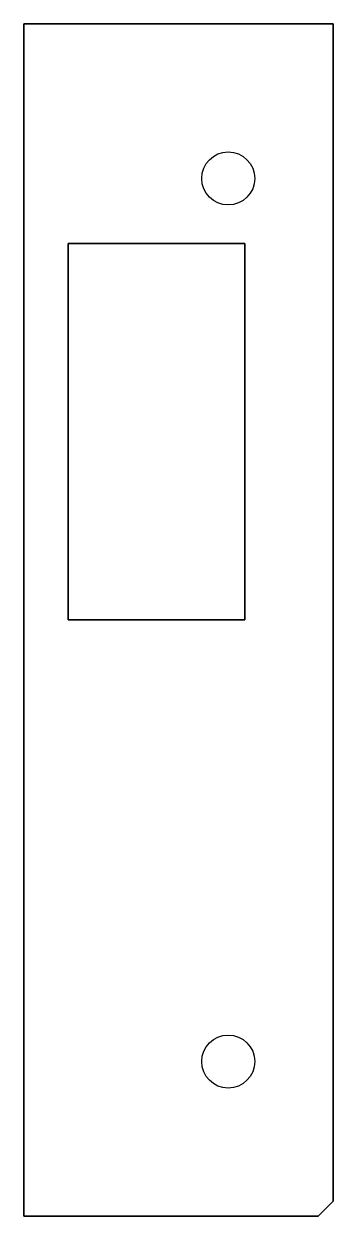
# Model space of a CAD drawing. Header units: inches. Extents: x -0.31 to 0.04, y -1.25 to 0.1.
import ezdxf

# ---------------------------------------------------------------- set-up
doc = ezdxf.new("R2010")
doc.units = ezdxf.units.IN
doc.layers.get('0').update_dxf_attribs({"linetype": 'CONTINUOUS'})

msp = doc.modelspace()

# ---------------------------------------------------------------- linework, layer by layer
for p, q in [((-0.26, -0.1488), (-0.06, -0.1488)), ((-0.06, -0.1488), (-0.26, -0.1488)), ((-0.26, -0.5748), (-0.26, -0.1488)), ((-0.26, -0.1488), (-0.26, -0.5748)), ((-0.06, -0.1488), (-0.06, -0.5748)), ((-0.06, -0.5748), (-0.06, -0.1488)), ((-0.06, -0.5748), (-0.26, -0.5748)), ((-0.26, -0.5748), (-0.06, -0.5748))]:
    msp.add_line(p, q)
for points in [[(-0.31, 0.1), (0.04, 0.1), (0.04, -1.233), (0.023, -1.25), (-0.31, -1.25)], [(0.04, 0.1), (-0.31, 0.1), (-0.31, -1.25), (0.023, -1.25), (0.04, -1.233)]]:
    msp.add_lwpolyline(points, close=True)
for centre in [(-0.0787, -0.075), (-0.0787, -0.075), (-0.0787, -1.075), (-0.0787, -1.075)]:
    msp.add_circle(centre, 0.03)

doc.saveas('drawing.dxf')
